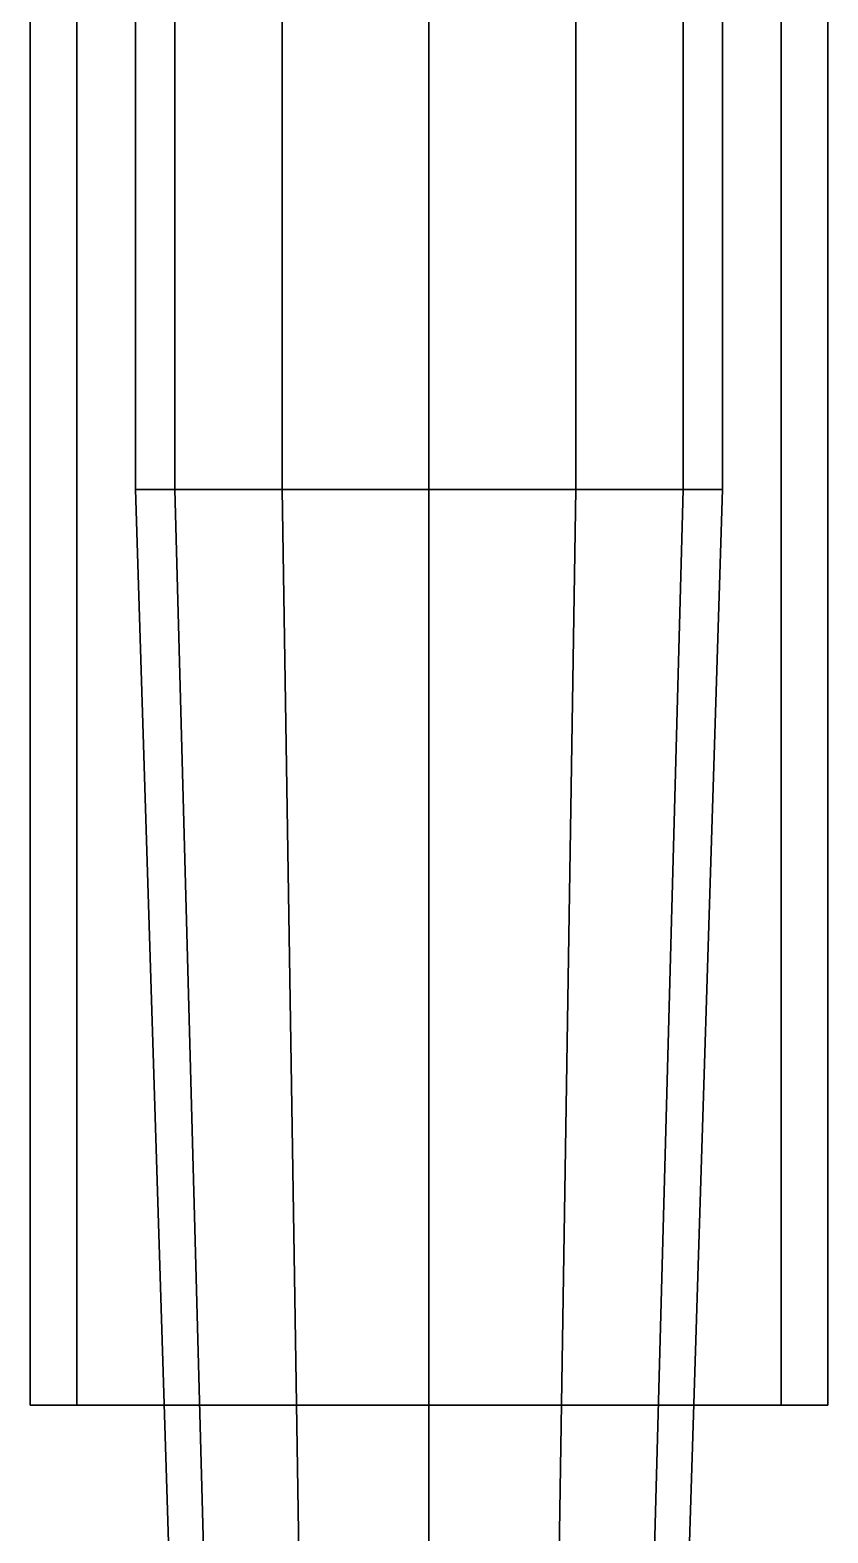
# Model space of a CAD drawing. Header units: millimetres. Extents: x -0.9 to 1, y -3.5 to 15.6.
# Drawn here: x -0.17 to 0.17, y -1.084 to -0.444 of the extents above; entities that cross this region are included whole.
import ezdxf

# ---------------------------------------------------------------- set-up
doc = ezdxf.new("R2010")
doc.units = ezdxf.units.MM
doc.layers.add('gun', color=1, linetype='Continuous')
doc.layers.add('sleeve', color=5, linetype='Continuous')

msp = doc.modelspace()

# ---------------------------------------------------------------- linework, layer by layer
at = {"layer": 'gun'}
for points in [[(-0.10825, 0.47, 1.3025), (-0.125, 0.47, 1.24), (-0.125, -0.64, 1.24), (-0.10825, -0.64, 1.3025)], [(-0.125, 0.47, 1.24), (-0.10825, 0.47, 1.1775), (-0.10825, -0.64, 1.1775), (-0.125, -0.64, 1.24)], [(-0.0625, 0.47, 1.34825), (-0.10825, 0.47, 1.3025), (-0.10825, -0.64, 1.3025), (-0.0625, -0.64, 1.34825)], [(-0.10825, 0.47, 1.1775), (-0.0625, 0.47, 1.13175), (-0.0625, -0.64, 1.13175), (-0.10825, -0.64, 1.1775)], [(0, 0.47, 1.365), (-0.0625, 0.47, 1.34825), (-0.0625, -0.64, 1.34825), (0, -0.64, 1.365)], [(-0.0625, 0.47, 1.13175), (0, 0.47, 1.115), (0, -0.64, 1.115), (-0.0625, -0.64, 1.13175)], [(0.0625, 0.47, 1.34825), (0, 0.47, 1.365), (0, -0.64, 1.365), (0.0625, -0.64, 1.34825)], [(0, 0.47, 1.115), (0.0625, 0.47, 1.13175), (0.0625, -0.64, 1.13175), (0, -0.64, 1.115)], [(0.10825, 0.47, 1.3025), (0.0625, 0.47, 1.34825), (0.0625, -0.64, 1.34825), (0.10825, -0.64, 1.3025)], [(0.0625, 0.47, 1.13175), (0.10825, 0.47, 1.1775), (0.10825, -0.64, 1.1775), (0.0625, -0.64, 1.13175)], [(0.125, 0.47, 1.24), (0.10825, 0.47, 1.3025), (0.10825, -0.64, 1.3025), (0.125, -0.64, 1.24)], [(0.10825, 0.47, 1.1775), (0.125, 0.47, 1.24), (0.125, -0.64, 1.24), (0.10825, -0.64, 1.1775)], [(-0.08227, -1.6, 1.1925), (-0.095, -1.6, 1.24), (-0.125, -0.64, 1.24), (-0.10825, -0.64, 1.1775)], [(-0.095, -1.6, 1.24), (-0.08227, -1.6, 1.2875), (-0.10825, -0.64, 1.3025), (-0.125, -0.64, 1.24)], [(-0.0475, -1.6, 1.15773), (-0.08227, -1.6, 1.1925), (-0.10825, -0.64, 1.1775), (-0.0625, -0.64, 1.13175)], [(-0.08227, -1.6, 1.2875), (-0.0475, -1.6, 1.32227), (-0.0625, -0.64, 1.34825), (-0.10825, -0.64, 1.3025)], [(0, -1.6, 1.145), (-0.0475, -1.6, 1.15773), (-0.0625, -0.64, 1.13175), (0, -0.64, 1.115)], [(-0.0475, -1.6, 1.32227), (0, -1.6, 1.335), (0, -0.64, 1.365), (-0.0625, -0.64, 1.34825)], [(0.0475, -1.6, 1.15773), (0, -1.6, 1.145), (0, -0.64, 1.115), (0.0625, -0.64, 1.13175)], [(0, -1.6, 1.335), (0.0475, -1.6, 1.32227), (0.0625, -0.64, 1.34825), (0, -0.64, 1.365)], [(0.08227, -1.6, 1.1925), (0.0475, -1.6, 1.15773), (0.0625, -0.64, 1.13175), (0.10825, -0.64, 1.1775)], [(0.0475, -1.6, 1.32227), (0.08227, -1.6, 1.2875), (0.10825, -0.64, 1.3025), (0.0625, -0.64, 1.34825)], [(0.095, -1.6, 1.24), (0.08227, -1.6, 1.1925), (0.10825, -0.64, 1.1775), (0.125, -0.64, 1.24)], [(0.08227, -1.6, 1.2875), (0.095, -1.6, 1.24), (0.125, -0.64, 1.24), (0.10825, -0.64, 1.3025)]]:
    msp.add_3dface(points, dxfattribs=at)
at = {"layer": 'sleeve'}
for points in [[(-0.15, 1.83, 1), (-0.15, -1.03, 1), (-0.17, -1.03, 1.05), (-0.17, 1.83, 1.05)], [(-0.17, 1.83, 1.05), (-0.17, -1.03, 1.05), (-0.17, -1.03, 1.15), (-0.17, 1.83, 1.15)], [(0.15, -1.03, 1), (0.15, 1.83, 1), (0.17, 1.83, 1.05), (0.17, -1.03, 1.05)], [(0.17, -1.03, 1.05), (0.17, 1.83, 1.05), (0.17, 1.83, 1.15), (0.17, -1.03, 1.15)], [(-0.17, 0.23, 1.15), (-0.17, -1.03, 1.15), (0.17, -1.03, 1.15), (0.17, 0.23, 1.15)], [(-0.15, 0.21, 1), (0.15, 0.21, 1), (0.15, -1.03, 1), (-0.15, -1.03, 1)], [(-0.15, -1.03, 1), (0.15, -1.03, 1), (0.17, -1.03, 1.05), (-0.17, -1.03, 1.05)], [(-0.17, -1.03, 1.05), (0.17, -1.03, 1.05), (0.17, -1.03, 1.15), (-0.17, -1.03, 1.15)]]:
    msp.add_3dface(points, dxfattribs=at)

doc.saveas('drawing.dxf')
